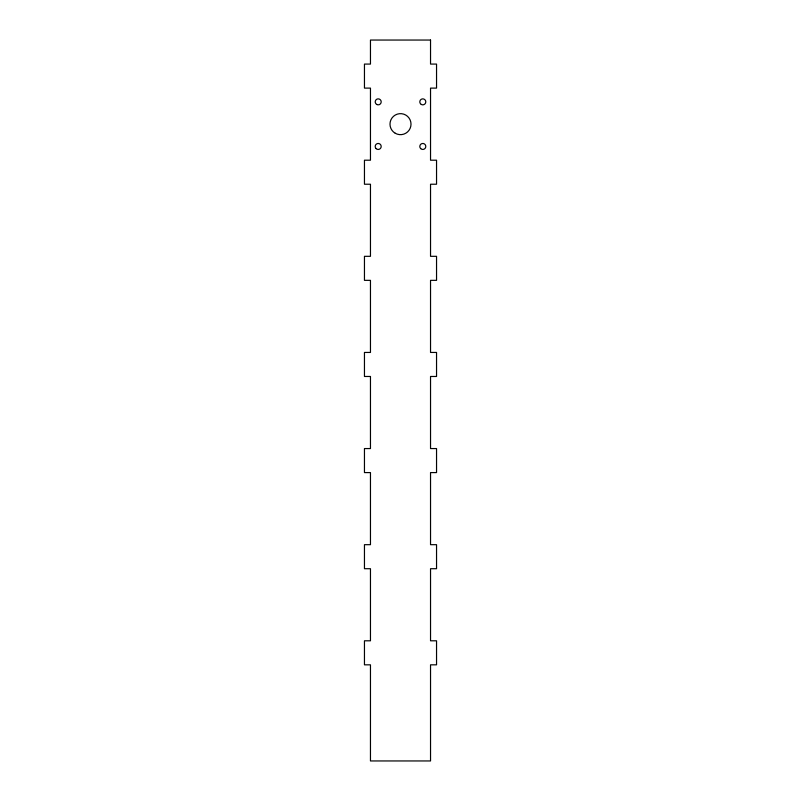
<?xml version="1.0" encoding="UTF-8"?>
<svg xmlns="http://www.w3.org/2000/svg" width="801" height="801" viewBox="0 0 801 801"><rect width="100%" height="100%" fill="white"/><g stroke="black" fill="none" stroke-linecap="round" stroke-linejoin="round"><path stroke-width="1.2" d="M430.537 40.05L370.462 40.05L370.462 64.08L364.455 64.08L364.455 88.11L370.462 88.11L370.462 160.2L364.455 160.2L364.455 184.23L370.462 184.23L370.462 256.32L364.455 256.32L364.455 280.35L370.462 280.35L370.462 352.44L364.455 352.44L364.455 376.47L370.462 376.47L370.462 448.56L364.455 448.56L364.455 472.59L370.462 472.59L370.462 544.68L364.455 544.68L364.455 568.71L370.462 568.71L370.462 640.8L364.455 640.8L364.455 664.83L370.462 664.83L370.462 760.95L430.537 760.95L430.537 664.83L436.545 664.83L436.545 640.8L430.537 640.8L430.537 568.71L436.545 568.71L436.545 544.68L430.537 544.68L430.537 472.59L436.545 472.59L436.545 448.56L430.537 448.56L430.537 376.47L436.545 376.47L436.545 352.44L430.537 352.44L430.537 280.35L436.545 280.35L436.545 256.32L430.537 256.32L430.537 184.23L436.545 184.23L436.545 160.2L430.537 160.2L430.537 88.11L436.545 88.11L436.545 64.08L430.537 64.08L430.537 40.05M376.07 148.585A3.004 3.004 0 0 0 381.096 147.234A3.004 3.004 0 0 0 377.421 143.559A3.004 3.004 0 0 0 376.07 148.585M421.296 104.45A3.004 3.004 0 0 0 425.802 101.857A3.004 3.004 0 0 0 421.296 99.254A3.004 3.004 0 0 0 421.296 104.45M395.243 133.256A10.513 10.513 0 0 0 411.013 124.155A10.513 10.513 0 0 0 395.243 115.054A10.513 10.513 0 0 0 395.243 133.256M376.7 104.45A3.004 3.004 0 0 0 381.206 101.857A3.004 3.004 0 0 0 376.7 99.254A3.004 3.004 0 0 0 376.7 104.45M420.675 148.585A3.004 3.004 0 0 0 425.701 147.234A3.004 3.004 0 0 0 422.027 143.559A3.004 3.004 0 0 0 420.675 148.585"/></g></svg>
